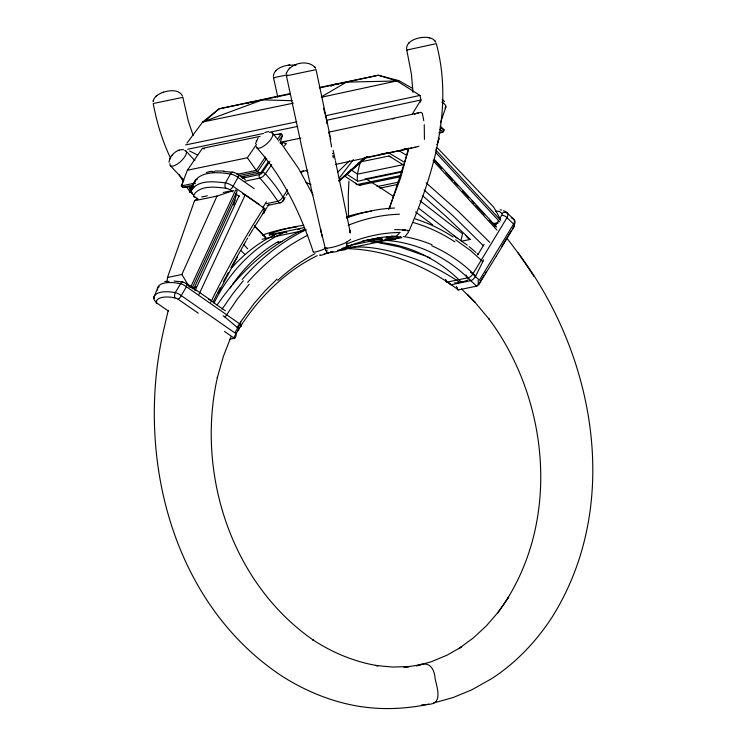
<?xml version="1.0" encoding="UTF-8"?>
<svg xmlns="http://www.w3.org/2000/svg" width="746" height="746" viewBox="0 0 746 746"><rect width="100%" height="100%" fill="white"/><g stroke="black" fill="none" stroke-linecap="round" stroke-linejoin="round"><path stroke-width="1.12" d="M437.827 141.171L437.585 142.822M168.997 162.246C169.808 155.476 176.569 149.041 183.572 149.666M348.923 181.11L348.251 195.956L348.522 216.946M283.825 199.779L283.806 199.145M286.296 73.695C289.644 62.878 308.937 58.757 315.642 68.287M167.085 282.007L167.468 277.503L194.519 200.73L197.504 198.277M153.144 101.363C153.909 96.775 158.413 94.089 162.404 92.541M255.533 143.745L258.097 137.917M424.437 139.353L424.25 124.657M286.436 72.81L286.305 73.593M153.312 100.468L153.154 101.26M234.263 202.595L234.785 199.975L194.165 287.975L194.986 287.611M408.5 148.072L400.593 177.94L388.685 209.467M168.232 310.308L163.626 330.124C135.222 454.631 170.983 602.423 281.643 675.913L282.454 676.417C306.308 691.579 332.968 702.331 360.952 706.648L363.488 706.947C385.262 710.015 407.316 708.56 428.829 704.28C442.835 703.804 437.1 687.719 435.198 679.074C434.172 667.045 428.549 660.648 416.725 665.721M233.694 205.057L236.669 193.074M240.781 325.62L240.576 326.254M420.38 102.118L420.958 99.964L419.989 95.413L396.984 80.978L378.325 75.243L319.307 87.496M280.142 143.083L282.492 135.287L281.205 133.916L273.437 134.737M389.561 208.143L408.416 150.487M440.121 125.943L444.112 129.916L443.506 131.697L439.245 133.366M440.429 122.829L445.884 107.042M157.481 303.473A3.422 1.333 21.8 0 1 156.296 301.776L156.632 301.002M437.715 142.467L438.965 139.045M231.894 174.312C217.319 171.683 194.044 169.883 191.619 189.96A7.628 3.441 21.4 0 0 192.114 192.757M260.065 136.378L202.343 148.37L187.377 170.247L181.287 185.95L182.565 187.321L193.988 186.817M156.287 301.813A3.944 3.637 12.1 0 1 154.096 297.011L154.441 296.162M409.088 230.896C434.284 172.522 453.335 107.032 436.317 43.632L406.794 50.057L407.586 49.842M154.049 296.992L157.826 287.555M231.018 336.866L223.418 356.28L217.319 377.672L217.515 376.916C195.788 472.852 231.073 583.083 313.227 640.021L312.415 639.527C332.231 652.582 354.509 661.916 377.98 665.749L375.443 665.451L392.303 667.036L409.05 666.579L403.987 667.306L420.436 664.817M167.468 277.503L181.865 274.509L217.021 196.058L233.535 190.603M256.512 140.509L256.26 141.041M190.603 287.247L235.736 189.876L237.209 190.892L192.067 288.264M194.976 290.763L239.121 195.704M199.014 294.316L245.126 195.023A3.805 1.483 21.8 0 0 242.515 193.811M274.369 235.204L274.733 234.636M214.027 303.1C228.929 272.57 253.556 246.273 284.73 232.165L275.787 234.02M431.803 245.788C448.132 252.997 463.21 263.338 475.668 276.039L483.166 260.904A5.054 2.191 -50.9 0 0 483.455 259.739M210.661 302.382C226.691 270.005 244.063 238.244 263.804 207.957L245.126 195.023M213.002 302.149L217.114 293.952M482.848 261.622L470.595 250.581L455.62 239.792M475.659 276.057L475.323 276.673M217.636 292.936L220.247 287.835M218.065 293.411L237.359 257.118M223.408 281.755L226.075 276.701M226.607 275.694L228.22 272.672M230.924 267.665L245.994 240.977M231.894 174.322A7.684 2.667 25.8 0 1 237.993 177.399L233.05 186.276A3.851 1.79 -55.1 0 1 229.619 189.717M508.166 597.91L508.707 597.136L497.582 613.063C561.44 527.506 551.107 401.88 488.546 318.421L489.031 319.046L474.773 302.027M194.902 181.381L194.659 182.061A7.684 3.478 21.4 0 0 195.154 183.73M198.175 199.21L194.92 196.953A3.842 1.501 21.8 0 1 193.708 194.902A3.889 3.553 37.5 0 1 191.666 189.978C198.977 179.366 214.335 181.735 225.478 182.845L230.514 173.958M193.699 194.902C200.665 184.831 215.146 187.097 225.721 188.179A3.851 1.501 21.8 0 1 229.637 189.671L232.901 191.927M186.407 286.744L240.081 324.128L234.813 332.875L181.269 295.612L186.407 286.744A6.733 2.369 27.1 0 0 180.635 283.732L178.219 283.321M234.347 336.67L233.284 338.507L229.908 339.206M234.757 335.961L235.596 334.534M246.562 239.998L247.719 238.058M248.875 236.118L252.959 229.367M236.016 333.826L236.435 333.117M478.68 284.804L496.528 255.701M236.864 332.408L237.284 331.709M494.962 226.439L498.272 220.975M499.372 219.156L501.573 215.501A3.441 1.361 -45.9 0 0 502.002 213.487L499.456 211.5L495.689 211.09M501.918 246.143L511.197 230.812M512.362 228.882L513.528 226.952A3.879 2.052 28.5 0 0 513.612 224.042A6.705 3.198 -46.3 0 0 514.041 219.604L506.739 212.573M505.256 241.312L514.367 226.252M477.72 254.899L484.089 244.408M496.36 255.981L505.434 241.014M237.713 331L238.58 329.601M180.644 283.75L175.254 292.581A3.944 1.585 -78.9 0 0 174.918 297.943A3.422 1.333 21.8 0 1 178.07 299.193L198.268 313.18M412.184 114.241L420.958 99.964L326.608 120.283L326.888 123.575M485.096 273.745L486.178 271.973M467.798 277.671A4.756 2.471 -48 0 0 472.824 274.034L506.963 217.711A6.733 3.226 -46.5 0 0 507.494 213.347M484.014 275.498L478.736 284.04M253.547 228.397L264.354 211.314M283.639 198.464L283.629 198.427A8.057 3.488 34.8 0 0 283.424 197.932L282.948 197.093L287.574 189.717M239.009 328.902L239.447 328.203M285.159 197.186L282.706 201.103A5.147 3.301 -83.1 0 1 277.913 201.289L266.313 203.667M237.62 330.86L238.188 329.956M408.454 232.248L405.6 235.764M266.415 201.793L263.068 207.099L263.748 209.906M238.095 330.692A5.054 2.182 26.6 0 0 237.769 327.876L237.181 327.354L241.657 320.454L254.209 303.352L265.231 290.679L276.999 279.125M269.763 233.992L269.25 234.869L304.517 227.549M237.181 327.354L225.059 317.134L237.405 298.95L249.145 284.254M239.876 327.513L240.324 326.813M286.371 195.266L287.592 193.354M239.037 328.613L239.615 327.718M222.066 309.161L232.855 293.7L243.289 280.729M240.473 326.394L241.051 325.508M230.29 287.872L231.549 285.96M241.35 325.07L241.928 324.193M242.226 323.755L243.261 322.225M262.806 213.589L264.037 211.789M264.653 210.885L267.124 207.267M267.739 206.372L268.97 204.563M182.602 184.029L181.287 185.95L194.92 183.115M187.377 170.247L247.364 157.779L256.475 144.463M265.455 156.94L256.27 170.368L236.948 174.387M277.27 139.67L281.205 133.916L277.801 134.625M266.732 158.311L257.547 171.739L238.235 175.758M278.547 141.041L282.492 135.287M241.396 176.783L260.802 172.746L268.28 161.817M242.301 178.154L259.552 174.573A2.508 0.923 -43 0 0 262.294 172.438L269.931 161.276M281.391 144.537L282.659 142.682A3.758 3.003 83 0 1 286.082 141.824M271.74 164.549L265.38 173.846A5.008 1.846 -43 0 1 259.897 178.098L244.8 181.25M284.468 145.946L285.746 144.081A1.25 0.988 79.8 0 1 286.408 143.698M282.911 197.14L282.948 197.093A115.677 55.838 34.4 0 0 265.427 173.837A2.48 1.194 34.4 0 0 262.303 172.447M217.114 305.03C238.99 272.868 268.653 245.462 304.256 229.274M232.705 284.31C244.613 266.984 260.14 252.017 278.379 241.499M243.774 321.461L245.359 319.195M245.891 318.449L246.954 316.957M301.347 172.913L302.671 171.114A4.933 2.564 41.1 0 0 303.529 170.461M247.485 316.22C265.679 291.071 289.262 269.381 317.246 255.645M186.948 143.111L202.679 121.999L219.063 108.851L290.194 93.558M339.309 178.005L353.399 159.607M347.645 245.76C343.048 249.481 336.474 252.773 330.543 251.989M172.587 154.664L171.953 155.401M498.169 612.233L486.383 625.838L473.468 637.821L459.536 648.069L461.737 646.791L447.003 655.184L431.533 661.655L416.548 665.87M421.443 37.533C415.382 38.447 406.794 41.347 406.523 48.63M288.627 65.135C282.436 66.077 273.773 69.042 273.353 76.418M409.097 42.802L408.5 43.436M276.132 70.432L275.507 71.066M337.807 172.065L349.473 160.772M338.992 180.821L364.822 157.406M289.84 67.933L289.14 68.529M339.038 180.877L353.772 167.747M358.108 163.887L359.842 162.348M363.302 159.252L365.036 157.714M156.902 95.553L156.184 96.159M366.967 156.772L339.066 180.989L367.163 156.725M390.727 156.418L389.701 156.716L389.002 156.007L362.146 161.556M462.361 281.811L463.798 281.512A28.6 10.976 -44.7 0 0 465.868 280.813L467.546 280.076M461.699 282.268L462.175 281.951L458.389 282.697A32.134 12.328 -44.7 0 1 455.797 282.921L454.706 282.743M321.293 96.915L346.452 82.125L378.325 75.243L398.634 80.559L412.603 88.401M192.496 288.795L196.17 286.725M477.738 285.69L477.701 285.709A5.707 2.257 -46 0 1 476.545 286.138L458.538 289.868L447.227 281.969L445.576 279.377M330.851 86.154L334.982 84.233L338.451 84.037M247.756 103.312L250.936 101.969L253.248 102.211M397.114 236.016L396.704 236.156M264.821 132.471L268.551 131.557M178.294 150.45L179.152 150.114M402.001 171.207L402.476 171.03M415.746 113.588L418.441 112.87M296.246 64.576L295.099 64.986M293.346 103.162L202.679 121.999L262.405 99.861L292.115 100.71M163.281 92.224C169.435 90.257 179.105 89.1 182.509 96.057M325.974 250.619L327.252 250.162M162.264 92.588L163.421 92.168M277.801 97.166L273.53 77.743L287.145 74.889M324.184 253.817L331.895 251.896M406.775 50.047L411.391 73.919L413.004 92.345M418.907 146.244L417.76 146.598M342.405 248.315L343.458 247.961M344.521 247.625L346.638 246.945A198.613 146.375 -68.6 0 1 395.949 236.323L397.273 238.114L337.742 250.488M332.921 251.747L332.362 251.915M470.968 280.589L471.248 280.496A5.054 2.182 -50.9 0 0 475.277 276.719M433.79 702.928L453.111 697.538L471.761 689.826L491.754 678.599C515.542 663.119 535.488 642.334 551.08 618.686L551.62 617.912C622.565 505.62 595.504 356.01 518.74 253.789L507.177 238.487M417.266 146.729L415.988 147.055M164.735 281.596L166.339 281.167M167.859 281.624L168.978 281.373M206.26 172.494L208.768 171.85M202.679 121.999L204.329 121.589L219.063 108.851L290.399 94.033M321.451 97.241L398.634 80.559L394.009 80.829M415.755 147.121L413.657 147.587M414.888 147.316L411.568 148.044M411.755 148.025L409.918 148.398M411.177 148.156L335.653 164.418M319.53 87.907L346.452 82.125L396.984 80.978M323.456 108.217L325.638 115.733L419.989 95.413M328.65 132.21L420.455 112.515M409.172 148.557L407.493 148.911M410.356 148.333L406.775 149.06M407.381 148.939L365.792 157.574M170.545 158.124C162.292 140.817 156.725 122.325 153.21 103.507L182.826 97.353M286.445 75.822L316.052 69.676L330.776 139.325M396.368 81.034L398.634 80.559M185.577 144.938L296.805 121.831M187.684 149.256L263.72 133.459M269.399 132.284L297.775 126.382M392.275 118.968L394.531 118.502M280.459 142.318L300.825 138.094M280.412 143.148L282.659 142.682A2.48 1.194 34.4 0 1 285.746 144.081M438.956 132.639L443.506 131.697L439.543 129.272M182.565 187.321L193.923 184.961M193.969 186.64L191.815 187.087L193 186.957M242.59 177.641L244.847 177.175M192.263 193.848A129.226 62.366 34.4 0 1 190.911 192.449A2.518 2.042 77.9 0 1 190.566 188.906L192.729 188.458M365.643 157.378L367.601 156.968M381.047 154.18L388.47 152.632M300.974 171.701L307.781 170.284M201.662 196.963L207.341 195.778M223.24 192.477L228.919 191.293M194.519 200.73L217.021 196.058M404.052 164.493L357.418 174.191L357.241 179.991L357.567 181.222L401.264 172.149M401.721 171.31A3.655 1.445 -46.1 0 1 401.339 171.431L365.913 178.798L380.619 187.973L396.965 184.579M399.707 175.72L357.427 184.504M360.029 185.157L400.229 176.783M398.765 182.099L378.25 186.36A5.017 1.977 -45.9 0 1 376.795 185.39M262.07 239.252L306.224 230.076M277.391 242.478L281.913 241.536M368.524 240.361L373.028 239.429M347.739 245.928L381.56 238.897L381.103 238.524A198.846 146.542 -68.6 0 0 362.519 241.033M342.862 248.465C366.771 243.849 391.51 250.824 414.105 258.564C430.442 264.746 445.931 273.064 460.413 282.799L451.47 284.664C419.784 263.198 382.372 248.791 343.775 248.586M494.038 224.126L496.211 223.679M461.597 241.21L470.204 239.429L446.108 216.443L422.87 195.946M447.367 282.072L467.705 277.848L476.545 286.1M267.124 205.514L280.673 202.716M428.829 704.28L421.667 704.895M274.202 77.631L273.577 77.743M209.384 171.72L212.125 171.263M212.358 171.925L214.428 171.645M329.061 252.54L327.317 252.735M270.397 233.871L270.966 233.834A5.325 4.84 -80.6 0 1 273.866 234.328M422.385 37.431C427.113 37.002 433.37 37.533 435.85 42.261M289.56 65.033L295.854 65.266M421.303 37.552L422.525 37.412M288.488 65.154L289.709 65.014M492.686 223.427L498.319 222.961M404.379 148.911A1.902 1.846 78.8 0 0 405.386 149.284L406.719 149.069L405.414 149.191M215.109 170.983L224.248 171.086M327.335 248.222L324.827 247.728M174.144 281.083L179.59 281.606M391.193 236.118C414.72 237.955 392.75 238.711 386.214 237.172M223.641 171.468L229.395 171.962M500.174 209.868L501.545 210.008M230.057 172.037L233.442 172.512A3.851 1.501 21.9 0 1 237.303 174.014L245.303 179.562M376.609 242.245L399.8 246.991L425.257 255.869M173.044 297.598L174.928 297.906M180.252 281.708L182.956 282.202A3.441 1.343 21.8 0 1 185.959 283.471L196.44 290.726M429.715 37.86L428.773 37.654M436.112 148.016L437.958 148.482L493.843 207.323L500.407 219.249M457.615 289.868L457.634 289.877A5.707 2.219 -45.3 0 0 458.566 289.812M202.343 148.37L204.292 148.93M260.802 172.746L261.52 172.96M470.204 239.429L467.462 237.694L465.97 235.391M427.775 256.96L430.283 258.079M261.781 173.659L257.547 171.739L256.27 170.368L247.364 157.779M305.869 182.22L311.026 184.644M189.559 151L197.606 155.019M388.424 152.641L403.651 161.854M389.002 156.007L403.8 165.22M398.653 150.478L405.936 154.926M440.159 127.501L444.112 129.916M346.461 173.995L357.567 181.222M350.928 169.78L357.455 174.014A177.762 86.545 -58.5 0 1 360.001 163.206M344.242 175.795L357.52 184.532A5.147 3.31 59.4 0 0 361.521 184.103M453.549 235.447L467.229 245.117M378.464 186.491L393.412 196.385M168.549 311.138L157.481 303.473A3.879 2.07 -52.6 0 1 156.017 301.794M237.993 177.399L254.181 188.654M258.965 204.245L233.05 186.276A7.628 2.639 25.7 0 0 225.478 182.835M239.55 196.534L235.531 193.755M186.659 283.508L213.533 302.13M208.526 299.099L210.232 300.293M213.636 302.652L225.283 310.756M224.453 331.392L234.132 338.152A5.707 2.219 22 0 1 233.311 338.525M442.117 99.451L444.541 101.568M415.531 211.976L432.783 224.891M420.035 200.795L462.548 233.731L460.935 240.604M418.935 208.442L453.316 235.046M513.323 219.026L513.901 219.511M467.705 277.848L465.924 274.948M401.329 171.44L402.085 172.046M454.193 235.745L457.662 238.58M469.122 246.628L474.083 250.824M225.059 317.134L224.387 316.63A5.054 2.173 26.7 0 0 223.035 315.819M426.152 182.854L458.855 211.855L489.693 242.291M424.129 190.006L453.465 216.209L483.408 245.742M472.722 274.024L479.389 280.207L513.602 224.042L506.963 217.711A3.935 2.089 28.4 0 0 501.517 215.445M474.698 251.355L475.911 252.446M265.818 237.209L254.507 226.346M477.114 253.556L478.317 254.666M461.494 288.898L475.09 302.354L467.35 294.316M240.902 250.535L244.763 254.321M170.34 165.677L183.936 180.178M194.865 160.567L186.043 151.093M496.631 227.054L434.163 159.234M435.692 149.871L500.715 220.387M435.552 152.259L499.792 221.926M434.927 160.875L442.024 168.577M445.968 172.858L453.064 180.569M454.64 182.285L457.802 185.707M462.529 190.845L468.842 197.699M471.994 201.122L474.363 203.695M475.939 205.402L484.611 214.829M489.339 219.967L495.652 226.812M433.1 160.698L496.976 230.076M243.867 244.697L247.7 248.884M254.545 225.618L265.93 238.431M272.467 133.152L277.251 138.691M256.745 147.708C283.48 177.389 300.778 214.223 313.255 251.84M281.82 144.323L298.642 168.596L312.975 194.939M306.55 170.498L307.93 172.354M434.993 40.899L435.459 41.552M518.218 253.015L534.015 276.412M186.453 186.603L190.081 192.132M315.297 67.569L314.868 66.907M181.865 274.509L189.521 287.313M178.993 174.415L183.441 181.987M355.963 183.768L355.711 183.162M382.26 239.979L381.775 238.058M193.167 135.511L188.309 121.039L182.835 97.353M422.45 114.11L423.402 118.455M321.806 234.113L325.666 249.845M322.403 237.331L301.412 145.554L286.436 75.831M329.359 135.222L329.685 136.76M333.145 150.328L335.243 160.045M335.476 161.127L349.585 229.022M325.638 115.733L326.608 120.283M350.294 232.855L349.622 229.628L350.266 232.743M349.809 230.141L350.247 232.36M330.002 138.346L331.233 144.864M331.317 145.302L331.606 146.915M423.42 118.558L423.504 119.136M423.532 119.351L423.719 120.656M332.623 153.238L332.707 153.797M332.921 155.373L333.042 156.287M333.089 156.651L333.229 157.816M346.517 243.821A5.306 1.044 70 0 1 346.89 246.217M346.694 244.026A203.807 150.673 -69.2 0 1 400.164 232.51M399.642 232.314A5.306 4.047 -58.5 0 1 396.965 235.316M381.532 238.757A5.203 4.98 69 0 1 377.597 237.592M400.611 236.855A5.325 5.073 64.7 0 1 397.273 238.03M329.769 252.568A5.325 2.844 73.2 0 1 325.946 250.665M396.723 236.37A5.101 4.495 44.5 0 1 396.033 236.566M381.057 238.291A5.185 4.588 -78.7 0 1 377.513 237.657M321.47 233.339A5.222 2.797 73.1 0 1 320.845 229.414M269.278 234.943A5.353 5.119 88.6 0 1 272.607 234.785M297.99 229.404A220.508 163.579 45.6 0 1 299.752 229.069M269.763 234.002A225.777 167.934 46.2 0 1 303.575 225.329M269.604 233.74A5.334 4.215 34.9 0 1 270.257 233.563M346.61 216.741A225.777 167.374 -69.8 0 1 371.489 211.211M262.433 235.13A225.497 167.729 46.2 0 1 296.777 226.971M348.186 225.264A220.089 162.712 -69.2 0 1 399.502 214.214M346.554 218.074A225.497 167.169 -69.8 0 1 394.485 208.05M513.985 219.669A3.944 3.618 -37.2 0 1 514.376 224.378M501.993 213.487A3.954 3.599 -31.2 0 1 507.429 213.403M503.289 210.829A34.689 13.689 -45.9 0 1 506.879 212.424M511.42 217.925A34.046 13.437 -45.9 0 1 513.416 218.932M470.381 272.318A3.879 1.744 29.5 0 1 472.647 274.024M447.432 281.904A4.756 1.669 -54.4 0 1 445.987 280.916M478.093 280.487A5.698 3.049 80 0 1 477.627 285.485M457.587 288.124A5.698 1.846 60.8 0 1 456.421 286.52M514.05 225.712A3.422 1.352 -45.9 0 1 513.621 226.784M380.628 187.964A4.224 1.66 -45.7 0 1 379.77 187.899M365.195 178.909A3.823 0.532 -14.9 0 1 365.186 178.807M379.238 186.659A6.994 2.583 84.2 0 1 379.117 186.397M436.82 144.351A3.851 1.772 31 0 1 436.783 144.612M403.409 236.519A220.126 162.87 90 0 1 432.037 244.772M461.233 282.566A5.101 2.21 -50.8 0 1 460.319 282.053M373.438 241.937A8.318 8.075 -29.6 0 1 369.205 241.312M415.121 218.904A243.849 179.861 87.8 0 1 453.046 236.93M413.303 222.541A238.813 175.748 87.5 0 1 454.911 241.863M450.966 284.692A5.054 2.201 -50.7 0 1 449.903 283.862M462.744 281.522A5.054 2.201 -50.9 0 1 461.019 282.603M350.984 245.574A8.318 1.529 -88.3 0 1 350.322 246.749M388.722 152.576A4.933 2.592 -65.3 0 1 388.461 152.669M357.371 184.626A5.614 2.602 -56.7 0 1 356.056 183.665M438.266 137.665A5.008 1.818 18.9 0 1 438.322 139.651M341.258 248.875A5.67 0.69 -2.6 0 1 345.501 249.584A5.67 0.69 -2.6 0 1 337.593 250.32M441.837 102.081A10.714 3.889 18.9 0 1 444.97 108.021M402.57 230.066A13.829 0.755 -0.4 0 1 407.344 231.046M394.625 229.563A15.106 0.699 1.4 0 1 405.488 230.066M414.562 114.38A3.198 2.76 77.7 0 1 415.746 113.597M420.446 112.348A2.499 2.163 77.7 0 1 422.562 114.063M404.947 149.386A1.902 1.641 77.7 0 1 404.043 148.995M328.622 132.741A2.499 0.653 77.9 0 1 329.061 133.87M347.375 241.872A13.829 2.508 -18.3 0 1 327.606 248.092M350.639 239.27A15.106 3.226 -18.4 0 1 346.834 241.89M271.171 132.583A10.714 3.944 -42.9 0 1 267.46 143.157A10.714 3.944 -42.9 0 1 256.326 146.617M326.226 248.101A10.714 1.539 -22.7 0 1 313.32 251.579M328.389 252.521A5.67 0.727 -21.4 0 1 321.824 255.085A5.67 0.727 -21.4 0 1 320.155 254.787M184.682 150.543A10.714 3.944 -42.9 0 1 180.467 161.649A10.714 3.944 -42.9 0 1 169.957 163.728M190.575 188.897A2.508 0.923 -43 0 1 190.323 187.395A2.48 1.194 34.4 0 0 190.155 189.102M259.543 174.564A2.518 2.005 78.2 0 0 259.878 178.117A129.226 62.366 34.4 0 1 277.82 201.271M190.939 192.431A5.008 1.846 -43 0 1 189.848 190.435M283.405 198.38A8.43 3.655 34.7 0 1 283.62 199.061M283.694 199.742A5.614 2.574 32.5 0 1 282.874 201.131M282.743 197.186A4.877 1.837 -43.8 0 1 277.773 201.485M232.165 267.338A243.849 180.047 68.6 0 1 275.852 234.169M274.276 235.41A5.054 3.021 66.5 0 1 275.246 234.225M285.27 232.127A5.063 3.021 66.5 0 1 286.912 232.771M277.745 280.319A220.126 182.425 -87.5 0 1 315.017 253.631M242.208 279.386A243.849 203.649 -89.9 0 1 305.907 229.74M247.644 282.38A238.813 199.919 89.8 0 1 307.772 235.214M263.804 207.957A5.017 1.949 21.8 0 1 264.504 211.118M263.58 213.169A4.243 1.651 22 0 1 262.956 213.57M237.349 173.958A3.898 1.818 -55.1 0 1 237.946 177.399M225.702 188.225A3.889 2.089 -83.6 0 1 225.506 182.873M230.533 173.977A3.898 2.042 -83.5 0 1 233.451 172.466M194.958 181.399A3.898 3.581 36 0 1 197.336 179.292M264.131 210.13A6.416 2.751 67.7 0 1 263.972 213.114M194.902 197A3.861 1.79 -55.1 0 1 193.662 195.825M181.241 295.612A6.705 2.35 26.9 0 0 175.245 292.563L173.212 292.264A34.046 13.26 21.8 0 0 154.319 296.115M181.185 295.63A3.879 1.529 -57.7 0 1 178.061 299.23M186.006 283.387A3.935 1.539 -57.8 0 1 186.323 286.744M180.663 283.778A3.954 1.464 -77.2 0 1 182.975 282.147M157.639 287.48A34.689 13.512 21.8 0 1 178.145 283.219M159.262 286.65A3.954 3.627 8.6 0 0 157.518 288.581A6.733 3.198 22.4 0 0 157.714 290.082M154.189 298.54A6.705 3.161 22.2 0 1 154.021 296.973M156.446 300.927A28.833 11.227 21.8 0 1 172.969 297.495M240.221 324.137A4.756 1.641 30.3 0 1 240.445 326.683M240.744 321.768A3.879 1.762 -53.6 0 1 240.025 324.118M235.876 332.632A5.698 3.842 75.3 0 1 234.347 338.647M169.985 158.488L169.734 159.019L169.985 158.488M382.39 240.249L373.448 242.105C406.738 243.168 438.583 258.965 461.746 282.52L470.689 280.664C447.525 257.1 415.681 241.303 382.4 240.249M387.678 239.848A5.67 0.69 -2.6 0 0 396.182 238.879A5.67 0.69 -2.6 0 0 387.696 238.655A5.67 0.69 -2.6 0 0 387.678 239.848"/></g></svg>
